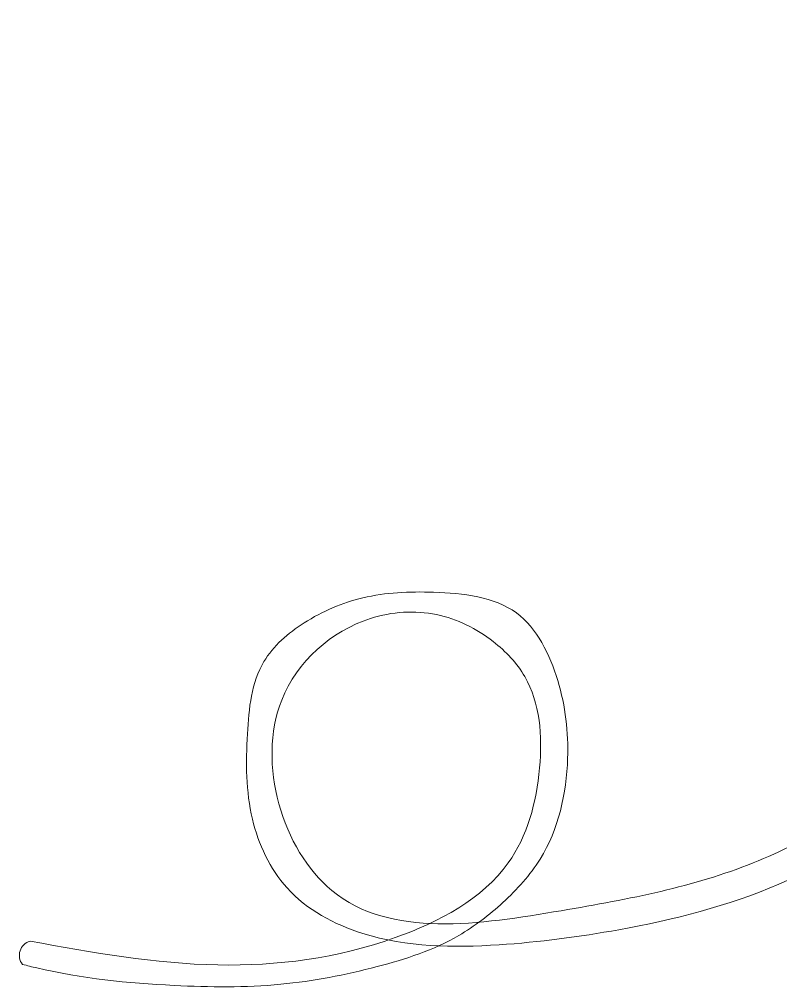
# Model space of a CAD drawing. Header units: millimetres. Extents: x 1336014 to 2939047, y -333549 to -60566.
# Drawn here: x 1416027.2 to 1416066.09, y -202644.92 to -202595.47 of the extents above; entities that cross this region are included whole.
import ezdxf

# ---------------------------------------------------------------- set-up
doc = ezdxf.new("R2010")
doc.units = ezdxf.units.MM
doc.header["$MEASUREMENT"] = 0
doc.layers.add('05.Text', color=253, linetype='Continuous', lineweight=18)

# ---------------------------------------------------------------- blocks, each defined once
blk = doc.blocks.new('100')
at = {"layer": '05.Text'}
blk.add_arc((1899454.74, -930623.2), 3.02, 106.1973, 217.667, dxfattribs=at)
blk.add_arc((1899454.74, -930623.2), 3.02, 106.1973, 217.667, dxfattribs=at)
blk.add_arc((1899454.74, -930623.2), 3.02, 106.1973, 217.667, dxfattribs=at)
for points, knots in [([(1899859.27, -930217), (1899864.47, -930202.76), (1899873.27, -930178.63), (1899837.22, -930160.66), (1899801.92, -930170.17), (1899763.99, -930196.64), (1899729.77, -930231.61), (1899699.76, -930267.2), (1899681.65, -930300.68), (1899678.25, -930333.31), (1899697.59, -930355.44), (1899723.85, -930357.24), (1899753.66, -930349.49), (1899787.34, -930325.47), (1899814.34, -930283.96), (1899885.37, -930175.9), (1899812.48, -930294.75), (1899787.25, -930364.56), (1899757.1, -930446.92), (1899732.48, -930518), (1899710.38, -930566.66), (1899688.91, -930605.92), (1899657.09, -930628.16), (1899624.39, -930616.08), (1899617.33, -930575.23), (1899616.99, -930529.11), (1899631.89, -930483.92), (1899650.14, -930448.69), (1899678, -930441.83), (1899700.47, -930444.18), (1899713.39, -930458.13), (1899719.74, -930478.3), (1899713.91, -930502.48), (1899698.59, -930532.5), (1899673.32, -930563.39), (1899636.82, -930585.06), (1899601.32, -930606.95), (1899561.78, -930614.46), (1899511.61, -930622.14), (1899497.01, -930573.23), (1899519.32, -930553.52), (1899537, -930552.38), (1899548.11, -930557.89), (1899557.88, -930568.21), (1899559.15, -930585.61), (1899552.93, -930608.19), (1899525.8, -930622.6), (1899491.59, -930627.06), (1899466.68, -930622.6), (1899453.9, -930620.3)], [0, 0, 0, 0, 38.670104, 65.484997, 99.918472, 145.221215, 202.654639, 246.623521, 284.062316, 317.023319, 336.35608, 365.41387, 389.829476, 429.273281, 481.647948, 564.672705, 647.078639, 720.459301, 833.567854, 894.344822, 948.709993, 992.861296, 1029.599615, 1052.307487, 1084.056574, 1142.355658, 1192.837078, 1227.206014, 1253.140932, 1273.661563, 1292.004002, 1306.298243, 1335.831736, 1362.990206, 1407.966333, 1452.62675, 1490.199776, 1530.609313, 1577.650589, 1617.873406, 1642.52542, 1656.053096, 1668.869785, 1678.521365, 1697.40059, 1717.851554, 1745.521332, 1782.211018, 1820.89636, 1820.89636, 1820.89636, 1820.89636]), ([(1899859.27, -930217), (1899864.47, -930202.76), (1899873.27, -930178.63), (1899837.22, -930160.66), (1899801.92, -930170.17), (1899763.99, -930196.64), (1899729.77, -930231.61), (1899699.76, -930267.2), (1899681.65, -930300.68), (1899678.25, -930333.31), (1899697.59, -930355.44), (1899723.85, -930357.24), (1899753.66, -930349.49), (1899787.34, -930325.47), (1899814.34, -930283.96), (1899885.37, -930175.9), (1899812.48, -930294.75), (1899787.25, -930364.56), (1899757.1, -930446.92), (1899732.48, -930518), (1899710.38, -930566.66), (1899688.91, -930605.92), (1899657.09, -930628.16), (1899624.39, -930616.08), (1899617.33, -930575.23), (1899616.99, -930529.11), (1899631.89, -930483.92), (1899650.14, -930448.69), (1899678, -930441.83), (1899700.47, -930444.18), (1899713.39, -930458.13), (1899719.74, -930478.3), (1899713.91, -930502.48), (1899698.59, -930532.5), (1899673.32, -930563.39), (1899636.82, -930585.06), (1899601.32, -930606.95), (1899561.78, -930614.46), (1899511.61, -930622.14), (1899497.01, -930573.23), (1899519.32, -930553.52), (1899537, -930552.38), (1899548.11, -930557.89), (1899557.88, -930568.21), (1899559.15, -930585.61), (1899552.93, -930608.19), (1899525.8, -930622.6), (1899491.59, -930627.06), (1899466.68, -930622.6), (1899453.9, -930620.3)], [0, 0, 0, 0, 38.670104, 65.484997, 99.918472, 145.221215, 202.654639, 246.623521, 284.062316, 317.023319, 336.35608, 365.41387, 389.829476, 429.273281, 481.647948, 564.672705, 647.078639, 720.459301, 833.567854, 894.344822, 948.709993, 992.861296, 1029.599615, 1052.307487, 1084.056574, 1142.355658, 1192.837078, 1227.206014, 1253.140932, 1273.661563, 1292.004002, 1306.298243, 1335.831736, 1362.990206, 1407.966333, 1452.62675, 1490.199776, 1530.609313, 1577.650589, 1617.873406, 1642.52542, 1656.053096, 1668.869785, 1678.521365, 1697.40059, 1717.851554, 1745.521332, 1782.211018, 1820.89636, 1820.89636, 1820.89636, 1820.89636]), ([(1899859.27, -930217), (1899864.47, -930202.76), (1899873.27, -930178.63), (1899837.22, -930160.66), (1899801.92, -930170.17), (1899763.99, -930196.64), (1899729.77, -930231.61), (1899699.76, -930267.2), (1899681.65, -930300.68), (1899678.25, -930333.31), (1899697.59, -930355.44), (1899723.85, -930357.24), (1899753.66, -930349.49), (1899787.34, -930325.47), (1899814.34, -930283.96), (1899885.37, -930175.9), (1899812.48, -930294.75), (1899787.25, -930364.56), (1899757.1, -930446.92), (1899732.48, -930518), (1899710.38, -930566.66), (1899688.91, -930605.92), (1899657.09, -930628.16), (1899624.39, -930616.08), (1899617.33, -930575.23), (1899616.99, -930529.11), (1899631.89, -930483.92), (1899650.14, -930448.69), (1899678, -930441.83), (1899700.47, -930444.18), (1899713.39, -930458.13), (1899719.74, -930478.3), (1899713.91, -930502.48), (1899698.59, -930532.5), (1899673.32, -930563.39), (1899636.82, -930585.06), (1899601.32, -930606.95), (1899561.78, -930614.46), (1899511.61, -930622.14), (1899497.01, -930573.23), (1899519.32, -930553.52), (1899537, -930552.38), (1899548.11, -930557.89), (1899557.88, -930568.21), (1899559.15, -930585.61), (1899552.93, -930608.19), (1899525.8, -930622.6), (1899491.59, -930627.06), (1899466.68, -930622.6), (1899453.9, -930620.3)], [0, 0, 0, 0, 38.670104, 65.484997, 99.918472, 145.221215, 202.654639, 246.623521, 284.062316, 317.023319, 336.35608, 365.41387, 389.829476, 429.273281, 481.647948, 564.672705, 647.078639, 720.459301, 833.567854, 894.344822, 948.709993, 992.861296, 1029.599615, 1052.307487, 1084.056574, 1142.355658, 1192.837078, 1227.206014, 1253.140932, 1273.661563, 1292.004002, 1306.298243, 1335.831736, 1362.990206, 1407.966333, 1452.62675, 1490.199776, 1530.609313, 1577.650589, 1617.873406, 1642.52542, 1656.053096, 1668.869785, 1678.521365, 1697.40059, 1717.851554, 1745.521332, 1782.211018, 1820.89636, 1820.89636, 1820.89636, 1820.89636]), ([(1899622.52, -930600.87), (1899617.38, -930603.61), (1899602.23, -930611.7), (1899577.3, -930617.94), (1899548.79, -930621.71), (1899524.77, -930621.49), (1899505.55, -930611.3), (1899498.01, -930594.87), (1899497.98, -930578.88), (1899499.57, -930563.42), (1899510.1, -930554.39), (1899522.25, -930549.22), (1899537.11, -930548.61), (1899554.66, -930550.54), (1899562.73, -930567.03), (1899564.75, -930584.55), (1899560.99, -930601.52), (1899550.85, -930612.53), (1899540.01, -930620.94), (1899524.18, -930626.06), (1899504.62, -930629.85), (1899481.17, -930629.6), (1899463.46, -930627.81), (1899453.33, -930625.29), (1899452.35, -930625.04)], [0, 0, 0, 0, 17.444803, 51.423523, 76.097694, 104.034238, 122.097646, 137.844471, 155.285197, 170.422276, 181.823711, 194.8616, 209.381641, 226.805682, 243.012365, 259.038031, 280.353621, 292.050209, 303.319133, 321.184764, 341.17855, 362.988077, 391.259204, 394.296472, 394.296472, 394.296472, 394.296472]), ([(1899622.52, -930600.87), (1899617.38, -930603.61), (1899602.23, -930611.7), (1899577.3, -930617.94), (1899548.79, -930621.71), (1899524.77, -930621.49), (1899505.55, -930611.3), (1899498.01, -930594.87), (1899497.98, -930578.88), (1899499.57, -930563.42), (1899510.1, -930554.39), (1899522.25, -930549.22), (1899537.11, -930548.61), (1899554.66, -930550.54), (1899562.73, -930567.03), (1899564.75, -930584.55), (1899560.99, -930601.52), (1899550.85, -930612.53), (1899540.01, -930620.94), (1899524.18, -930626.06), (1899504.62, -930629.85), (1899481.17, -930629.6), (1899463.46, -930627.81), (1899453.33, -930625.29), (1899452.35, -930625.04)], [0, 0, 0, 0, 17.444803, 51.423523, 76.097694, 104.034238, 122.097646, 137.844471, 155.285197, 170.422276, 181.823711, 194.8616, 209.381641, 226.805682, 243.012365, 259.038031, 280.353621, 292.050209, 303.319133, 321.184764, 341.17855, 362.988077, 391.259204, 394.296472, 394.296472, 394.296472, 394.296472]), ([(1899622.52, -930600.87), (1899617.38, -930603.61), (1899602.23, -930611.7), (1899577.3, -930617.94), (1899548.79, -930621.71), (1899524.77, -930621.49), (1899505.55, -930611.3), (1899498.01, -930594.87), (1899497.98, -930578.88), (1899499.57, -930563.42), (1899510.1, -930554.39), (1899522.25, -930549.22), (1899537.11, -930548.61), (1899554.66, -930550.54), (1899562.73, -930567.03), (1899564.75, -930584.55), (1899560.99, -930601.52), (1899550.85, -930612.53), (1899540.01, -930620.94), (1899524.18, -930626.06), (1899504.62, -930629.85), (1899481.17, -930629.6), (1899463.46, -930627.81), (1899453.33, -930625.29), (1899452.35, -930625.04)], [0, 0, 0, 0, 17.444803, 51.423523, 76.097694, 104.034238, 122.097646, 137.844471, 155.285197, 170.422276, 181.823711, 194.8616, 209.381641, 226.805682, 243.012365, 259.038031, 280.353621, 292.050209, 303.319133, 321.184764, 341.17855, 362.988077, 391.259204, 394.296472, 394.296472, 394.296472, 394.296472])]:
    blk.add_open_spline(points, degree=3, knots=knots, dxfattribs=at)

msp = doc.modelspace()

# ---------------------------------------------------------------- block references
at = {"layer": '05.Text', "xscale": 0.25, "yscale": 0.25, "zscale": 0.25}
msp.add_blockref('100', (941164.272, 30012.521), dxfattribs=at)

doc.saveas('drawing.dxf')
